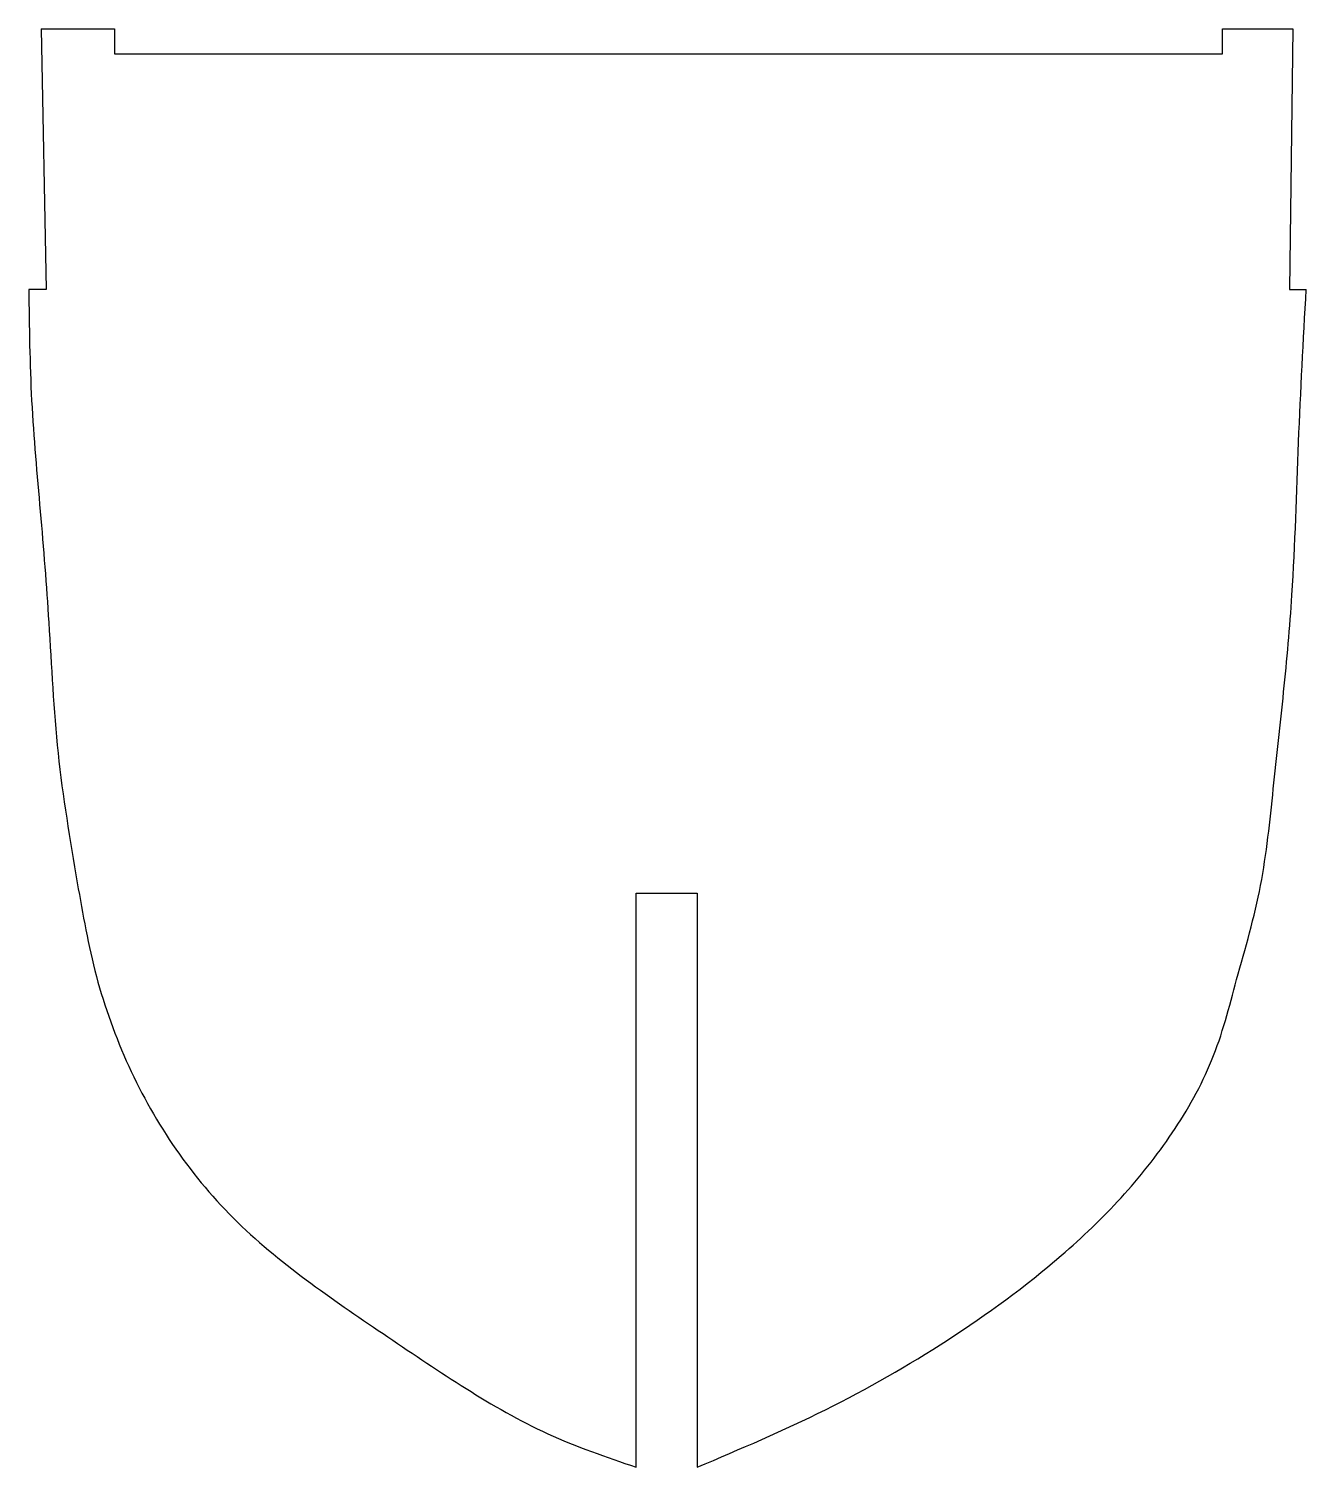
# Model space of a CAD drawing. Header units: millimetres. Extents: x 158 to 326, y 125 to 313.
import ezdxf

# ---------------------------------------------------------------- set-up
doc = ezdxf.new("R2010")
doc.units = ezdxf.units.MM

msp = doc.modelspace()

# ---------------------------------------------------------------- linework, layer by layer
at = {"color": 7, "linetype": 'Continuous'}
for p, q in [((159.52, 313.42), (169.12, 313.42)), ((159.52, 313.42), (160.17, 279.2)), ((169.12, 313.42), (169.12, 310.13)), ((314.62, 310.13), (314.62, 313.42)), ((314.62, 313.42), (323.84, 313.42)), ((323.84, 313.42), (323.38, 279.2)), ((169.12, 310.13), (314.62, 310.13)), ((160.17, 279.2), (157.88, 279.2)), ((323.38, 279.2), (325.6, 279.2)), ((237.62, 124.54), (237.62, 199.93)), ((237.62, 199.93), (245.63, 199.93)), ((245.63, 199.93), (245.63, 124.54))]:
    msp.add_line(p, q, dxfattribs=at)
for points, knots in [([(157.88, 279.2), (157.94, 274.32), (158.06, 264.58), (159.42, 250.03), (160.65, 234.61), (161.37, 218.26), (163.29, 206.93), (164.25, 201.27)], [0, 0, 0, 0, 0.186689, 0.373307, 0.560009, 0.779958, 1, 1, 1, 1]), ([(316.45, 188.56), (317.63, 192.66), (319.98, 200.87), (321.25, 213.63), (322.68, 226.32), (324.06, 241.49), (324.49, 259.14), (325.23, 272.51), (325.6, 279.2)], [0, 0, 0, 0, 0.1399, 0.279917, 0.42004, 0.559952, 0.78002, 1, 1, 1, 1]), ([(164.25, 201.27), (164.97, 197.15), (166.41, 188.91), (170.69, 177.05), (176.88, 166.07), (185.01, 156.41), (194.78, 148.6), (205.02, 141.65), (215.2, 134.77), (225.89, 128.54), (233.7, 125.88), (237.62, 124.54)], [0, 0, 0, 0, 0.111849, 0.223768, 0.335917, 0.447976, 0.559708, 0.669893, 0.779667, 0.889075, 1, 1, 1, 1]), ([(245.63, 124.54), (251.3, 126.94), (262.64, 131.75), (278.72, 140.99), (291.7, 150.43), (301.46, 159.74), (308.23, 168.27), (313.66, 177.87), (315.51, 184.97), (316.45, 188.56)], [0, 0, 0, 0, 0.1860345, 0.3721286, 0.5596582, 0.669818, 0.7789529, 0.8880676, 1, 1, 1, 1])]:
    msp.add_open_spline(points, degree=3, knots=knots, dxfattribs=at)

doc.saveas('drawing.dxf')
